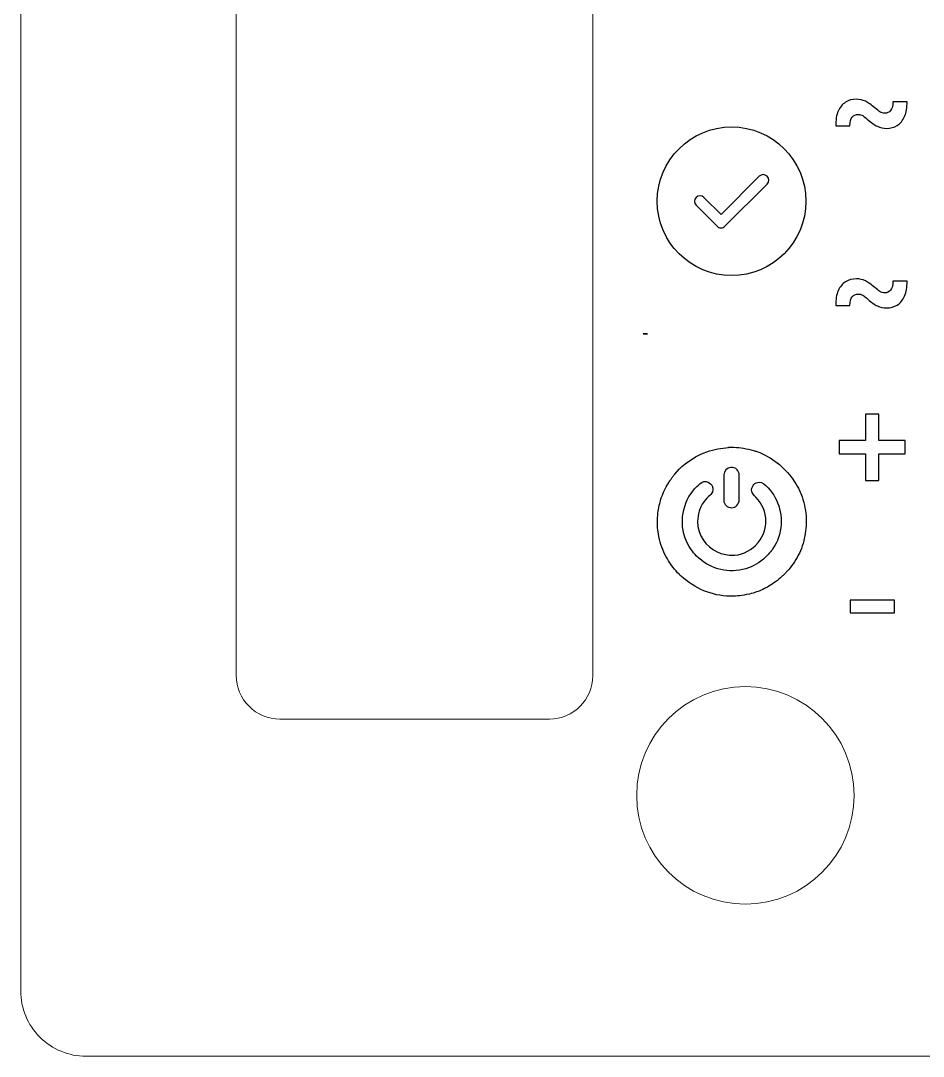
# Model space of a CAD drawing. Header units: millimetres. Extents: x -19 to 19, y -61 to 61.
# Drawn here: x -18.5 to 2.27, y -61 to -37.18 of the extents above; entities that cross this region are included whole.
import ezdxf
from ezdxf.lldxf.tags import DXFTag

# ---------------------------------------------------------------- set-up
doc = ezdxf.new("R2010")
doc.units = ezdxf.units.MM
doc.header["$MEASUREMENT"] = 0
doc.header["$XCLIPFRAME"] = 0
doc.layers.add('Layer 1', color=7, linetype='Continuous')
tags = doc.linetypes.add('New Line13', pattern=[0.2, 0.1, -0.1]).pattern_tags.tags
tags[6:7] = [DXFTag(74, 4), DXFTag(75, 0), DXFTag(340, '0'), DXFTag(46, 1.0), DXFTag(50, 0.0), DXFTag(44, 0.0), DXFTag(45, 0.0)]
tags[4:5] = [DXFTag(74, 4), DXFTag(75, 0), DXFTag(340, '0'), DXFTag(46, 1.0), DXFTag(50, 0.0), DXFTag(44, 0.0), DXFTag(45, 0.0)]
tags = doc.linetypes.add('New Line14', pattern=[0.2, 0.1, -0.1]).pattern_tags.tags
tags[6:7] = [DXFTag(74, 4), DXFTag(75, 0), DXFTag(340, '0'), DXFTag(46, 1.0), DXFTag(50, 0.0), DXFTag(44, 0.0), DXFTag(45, 0.0)]
tags[4:5] = [DXFTag(74, 4), DXFTag(75, 0), DXFTag(340, '0'), DXFTag(46, 1.0), DXFTag(50, 0.0), DXFTag(44, 0.0), DXFTag(45, 0.0)]
tags = doc.linetypes.add('New Line15', pattern=[0.2, 0.1, -0.1]).pattern_tags.tags
tags[6:7] = [DXFTag(74, 4), DXFTag(75, 0), DXFTag(340, '0'), DXFTag(46, 1.0), DXFTag(50, 0.0), DXFTag(44, 0.0), DXFTag(45, 0.0)]
tags[4:5] = [DXFTag(74, 4), DXFTag(75, 0), DXFTag(340, '0'), DXFTag(46, 1.0), DXFTag(50, 0.0), DXFTag(44, 0.0), DXFTag(45, 0.0)]
tags = doc.linetypes.add('New Line19', pattern=[0.2, 0.1, -0.1]).pattern_tags.tags
tags[6:7] = [DXFTag(74, 4), DXFTag(75, 0), DXFTag(340, '0'), DXFTag(46, 1.0), DXFTag(50, 0.0), DXFTag(44, 0.0), DXFTag(45, 0.0)]
tags[4:5] = [DXFTag(74, 4), DXFTag(75, 0), DXFTag(340, '0'), DXFTag(46, 1.0), DXFTag(50, 0.0), DXFTag(44, 0.0), DXFTag(45, 0.0)]
tags = doc.linetypes.add('New Line20', pattern=[0.2, 0.1, -0.1]).pattern_tags.tags
tags[6:7] = [DXFTag(74, 4), DXFTag(75, 0), DXFTag(340, '0'), DXFTag(46, 1.0), DXFTag(50, 0.0), DXFTag(44, 0.0), DXFTag(45, 0.0)]
tags[4:5] = [DXFTag(74, 4), DXFTag(75, 0), DXFTag(340, '0'), DXFTag(46, 1.0), DXFTag(50, 0.0), DXFTag(44, 0.0), DXFTag(45, 0.0)]
tags = doc.linetypes.add('New Line41', pattern=[0.2, 0.1, -0.1]).pattern_tags.tags
tags[6:7] = [DXFTag(74, 4), DXFTag(75, 0), DXFTag(340, '0'), DXFTag(46, 1.0), DXFTag(50, 0.0), DXFTag(44, 0.0), DXFTag(45, 0.0)]
tags[4:5] = [DXFTag(74, 4), DXFTag(75, 0), DXFTag(340, '0'), DXFTag(46, 1.0), DXFTag(50, 0.0), DXFTag(44, 0.0), DXFTag(45, 0.0)]
tags = doc.linetypes.add('New Line42', pattern=[0.2, 0.1, -0.1]).pattern_tags.tags
tags[6:7] = [DXFTag(74, 4), DXFTag(75, 0), DXFTag(340, '0'), DXFTag(46, 1.0), DXFTag(50, 0.0), DXFTag(44, 0.0), DXFTag(45, 0.0)]
tags[4:5] = [DXFTag(74, 4), DXFTag(75, 0), DXFTag(340, '0'), DXFTag(46, 1.0), DXFTag(50, 0.0), DXFTag(44, 0.0), DXFTag(45, 0.0)]
tags = doc.linetypes.add('New Line43', pattern=[0.2, 0.1, -0.1]).pattern_tags.tags
tags[6:7] = [DXFTag(74, 4), DXFTag(75, 0), DXFTag(340, '0'), DXFTag(46, 1.0), DXFTag(50, 0.0), DXFTag(44, 0.0), DXFTag(45, 0.0)]
tags[4:5] = [DXFTag(74, 4), DXFTag(75, 0), DXFTag(340, '0'), DXFTag(46, 1.0), DXFTag(50, 0.0), DXFTag(44, 0.0), DXFTag(45, 0.0)]
tags = doc.linetypes.add('New Line53', pattern=[0.2, 0.1, -0.1]).pattern_tags.tags
tags[6:7] = [DXFTag(74, 4), DXFTag(75, 0), DXFTag(340, '0'), DXFTag(46, 1.0), DXFTag(50, 0.0), DXFTag(44, 0.0), DXFTag(45, 0.0)]
tags[4:5] = [DXFTag(74, 4), DXFTag(75, 0), DXFTag(340, '0'), DXFTag(46, 1.0), DXFTag(50, 0.0), DXFTag(44, 0.0), DXFTag(45, 0.0)]
picture_1 = doc.add_image_def('image40.png', size_in_pixel=(515, 7))

msp = doc.modelspace()

# ---------------------------------------------------------------- linework, layer by layer
at = {"layer": 'Layer 1', "linetype": 'New Line53', "lineweight": 5}
msp.add_open_spline([(-18.5015, 59.5148), (-18.5015, 59.5148), (-18.5015, -59.4971), (-18.5015, -59.4971)], degree=3, dxfattribs=at)
at = {"layer": 'Layer 1', "linetype": 'New Line15', "lineweight": 5}
msp.add_open_spline([(-13.5408, -21.3471), (-13.5408, -21.3471), (-13.5408, -52.2432), (-13.5408, -52.2432)], degree=3, dxfattribs=at)
at = {"layer": 'Layer 1', "linetype": 'New Line19', "lineweight": 5}
msp.add_open_spline([(-5.3379, -52.2432), (-5.3379, -52.2432), (-5.3379, -21.3471), (-5.3379, -21.3471)], degree=3, dxfattribs=at)
at = {"layer": 'Layer 1'}
for points, knots in [([(0.2529, -39.5989), (0.2492, -39.4621), (0.2672, -39.3485), (0.3071, -39.2574), (0.3071, -39.2574), (0.3476, -39.1665), (0.404, -39.0983), (0.4762, -39.0531), (0.4762, -39.0531), (0.5491, -39.0073), (0.6326, -38.9843), (0.7265, -38.9843), (0.7265, -38.9843), (0.7994, -38.9843), (0.8678, -38.9999), (0.9318, -39.0306), (0.9318, -39.0306), (0.9957, -39.061), (1.069, -39.1125), (1.1516, -39.1852), (1.1516, -39.1852), (1.199, -39.2257), (1.2381, -39.2564), (1.2689, -39.2765), (1.2689, -39.2765), (1.2997, -39.297), (1.3351, -39.3069), (1.3749, -39.3069), (1.3749, -39.3069), (1.432, -39.3069), (1.4783, -39.2853), (1.5136, -39.2416), (1.5136, -39.2416), (1.5496, -39.1972), (1.5666, -39.1305), (1.5644, -39.0409), (1.5644, -39.0409), (1.5644, -39.0409), (1.8914, -39.0409), (1.8914, -39.0409), (1.8914, -39.0409), (1.8951, -39.177), (1.8763, -39.2902), (1.835, -39.3813), (1.835, -39.3813), (1.7944, -39.4724), (1.7376, -39.5408), (1.6647, -39.5867), (1.6647, -39.5867), (1.5918, -39.6317), (1.5095, -39.6544), (1.4177, -39.6544), (1.4177, -39.6544), (1.3425, -39.6544), (1.2727, -39.6385), (1.208, -39.6071), (1.208, -39.6071), (1.1434, -39.5753), (1.0709, -39.5245), (0.9904, -39.4546), (0.9904, -39.4546), (0.9408, -39.4109), (0.901, -39.3798), (0.8709, -39.3612), (0.8709, -39.3612), (0.8415, -39.3425), (0.8074, -39.3329), (0.7682, -39.3329), (0.7682, -39.3329), (0.7134, -39.3329), (0.6675, -39.3534), (0.6307, -39.395), (0.6307, -39.395), (0.5946, -39.4356), (0.5774, -39.5037), (0.5788, -39.5989), (0.5788, -39.5989), (0.5788, -39.5989), (0.2529, -39.5989), (0.2529, -39.5989)], [0, 0, 0, 0, 0.047619, 0.047619, 0.047619, 0.047619, 0.0952381, 0.0952381, 0.0952381, 0.0952381, 0.1428571, 0.1428571, 0.1428571, 0.1428571, 0.1904762, 0.1904762, 0.1904762, 0.1904762, 0.2380952, 0.2380952, 0.2380952, 0.2380952, 0.2857143, 0.2857143, 0.2857143, 0.2857143, 0.3333333, 0.3333333, 0.3333333, 0.3333333, 0.3809524, 0.3809524, 0.3809524, 0.3809524, 0.4285714, 0.4285714, 0.4285714, 0.4285714, 0.4761905, 0.4761905, 0.4761905, 0.4761905, 0.5238095, 0.5238095, 0.5238095, 0.5238095, 0.5714286, 0.5714286, 0.5714286, 0.5714286, 0.6190476, 0.6190476, 0.6190476, 0.6190476, 0.6666667, 0.6666667, 0.6666667, 0.6666667, 0.7142857, 0.7142857, 0.7142857, 0.7142857, 0.7619048, 0.7619048, 0.7619048, 0.7619048, 0.8095238, 0.8095238, 0.8095238, 0.8095238, 0.8571429, 0.8571429, 0.8571429, 0.8571429, 0.9047619, 0.9047619, 0.9047619, 0.9047619, 1, 1, 1, 1]), ([(-2.1449, -39.6195), (-3.0878, -39.6195), (-3.856, -40.3879), (-3.856, -41.3306), (-3.856, -41.3306), (-3.856, -42.2734), (-3.0878, -43.0417), (-2.1449, -43.0417), (-2.1449, -43.0417), (-1.202, -43.0417), (-0.4338, -42.2734), (-0.4338, -41.3306), (-0.4338, -41.3306), (-0.4338, -40.3879), (-1.202, -39.6195), (-2.1449, -39.6195)], [0, 0, 0, 0, 0.2, 0.2, 0.2, 0.2, 0.4, 0.4, 0.4, 0.4, 0.6, 0.6, 0.6, 0.6, 1, 1, 1, 1]), ([(-1.327, -40.9372), (-1.327, -40.9372), (-2.2972, -41.907), (-2.2972, -41.907), (-2.2972, -41.907), (-2.3212, -41.9311), (-2.3536, -41.9449), (-2.3879, -41.9449), (-2.3879, -41.9449), (-2.4221, -41.9449), (-2.4547, -41.9311), (-2.4786, -41.907), (-2.4786, -41.907), (-2.4786, -41.907), (-2.9629, -41.423), (-2.9629, -41.423), (-2.9629, -41.423), (-3.0125, -41.3733), (-3.0125, -41.2911), (-2.9629, -41.2416), (-2.9629, -41.2416), (-2.9133, -41.1919), (-2.8311, -41.1919), (-2.7815, -41.2416), (-2.7815, -41.2416), (-2.7815, -41.2416), (-2.3879, -41.6352), (-2.3879, -41.6352), (-2.3879, -41.6352), (-2.3879, -41.6352), (-1.5083, -40.7555), (-1.5083, -40.7555), (-1.5083, -40.7555), (-1.4587, -40.7061), (-1.3766, -40.7061), (-1.327, -40.7555), (-1.327, -40.7555), (-1.2774, -40.8053), (-1.2774, -40.8857), (-1.327, -40.9372)], [0, 0, 0, 0, 0.0909091, 0.0909091, 0.0909091, 0.0909091, 0.1818182, 0.1818182, 0.1818182, 0.1818182, 0.2727273, 0.2727273, 0.2727273, 0.2727273, 0.3636364, 0.3636364, 0.3636364, 0.3636364, 0.4545455, 0.4545455, 0.4545455, 0.4545455, 0.5454545, 0.5454545, 0.5454545, 0.5454545, 0.6363636, 0.6363636, 0.6363636, 0.6363636, 0.7272727, 0.7272727, 0.7272727, 0.7272727, 0.8181818, 0.8181818, 0.8181818, 0.8181818, 1, 1, 1, 1]), ([(0.2529, -43.7308), (0.2492, -43.5939), (0.2672, -43.48), (0.3071, -43.3893), (0.3071, -43.3893), (0.3476, -43.2983), (0.404, -43.2301), (0.4762, -43.1851), (0.4762, -43.1851), (0.5491, -43.1392), (0.6326, -43.1162), (0.7265, -43.1162), (0.7265, -43.1162), (0.7994, -43.1162), (0.8678, -43.1317), (0.9318, -43.1624), (0.9318, -43.1624), (0.9957, -43.1928), (1.069, -43.244), (1.1516, -43.3169), (1.1516, -43.3169), (1.199, -43.3575), (1.2381, -43.3879), (1.2689, -43.4083), (1.2689, -43.4083), (1.2997, -43.4288), (1.3351, -43.4387), (1.3749, -43.4387), (1.3749, -43.4387), (1.432, -43.4387), (1.4783, -43.4172), (1.5136, -43.3735), (1.5136, -43.3735), (1.5496, -43.3289), (1.5666, -43.2623), (1.5644, -43.1727), (1.5644, -43.1727), (1.5644, -43.1727), (1.8914, -43.1727), (1.8914, -43.1727), (1.8914, -43.1727), (1.8951, -43.3088), (1.8763, -43.4221), (1.835, -43.5131), (1.835, -43.5131), (1.7944, -43.6042), (1.7376, -43.6726), (1.6647, -43.7184), (1.6647, -43.7184), (1.5918, -43.7636), (1.5095, -43.7862), (1.4177, -43.7862), (1.4177, -43.7862), (1.3425, -43.7862), (1.2727, -43.7703), (1.208, -43.7386), (1.208, -43.7386), (1.1434, -43.7071), (1.0709, -43.6564), (0.9904, -43.5866), (0.9904, -43.5866), (0.9408, -43.5428), (0.901, -43.5118), (0.8709, -43.493), (0.8709, -43.493), (0.8415, -43.474), (0.8074, -43.4648), (0.7682, -43.4648), (0.7682, -43.4648), (0.7134, -43.4648), (0.6675, -43.4852), (0.6307, -43.5268), (0.6307, -43.5268), (0.5946, -43.5675), (0.5774, -43.6352), (0.5788, -43.7308), (0.5788, -43.7308), (0.5788, -43.7308), (0.2529, -43.7308), (0.2529, -43.7308)], [0, 0, 0, 0, 0.047619, 0.047619, 0.047619, 0.047619, 0.0952381, 0.0952381, 0.0952381, 0.0952381, 0.1428571, 0.1428571, 0.1428571, 0.1428571, 0.1904762, 0.1904762, 0.1904762, 0.1904762, 0.2380952, 0.2380952, 0.2380952, 0.2380952, 0.2857143, 0.2857143, 0.2857143, 0.2857143, 0.3333333, 0.3333333, 0.3333333, 0.3333333, 0.3809524, 0.3809524, 0.3809524, 0.3809524, 0.4285714, 0.4285714, 0.4285714, 0.4285714, 0.4761905, 0.4761905, 0.4761905, 0.4761905, 0.5238095, 0.5238095, 0.5238095, 0.5238095, 0.5714286, 0.5714286, 0.5714286, 0.5714286, 0.6190476, 0.6190476, 0.6190476, 0.6190476, 0.6666667, 0.6666667, 0.6666667, 0.6666667, 0.7142857, 0.7142857, 0.7142857, 0.7142857, 0.7619048, 0.7619048, 0.7619048, 0.7619048, 0.8095238, 0.8095238, 0.8095238, 0.8095238, 0.8571429, 0.8571429, 0.8571429, 0.8571429, 0.9047619, 0.9047619, 0.9047619, 0.9047619, 1, 1, 1, 1]), ([(0.9358, -47.7526), (0.9358, -47.7526), (0.9358, -47.1415), (0.9358, -47.1415), (0.9358, -47.1415), (0.9358, -47.1415), (0.3258, -47.1415), (0.3258, -47.1415), (0.3258, -47.1415), (0.3258, -47.1415), (0.3258, -46.8381), (0.3258, -46.8381), (0.3258, -46.8381), (0.3258, -46.8381), (0.9358, -46.8381), (0.9358, -46.8381), (0.9358, -46.8381), (0.9358, -46.8381), (0.9358, -46.2281), (0.9358, -46.2281), (0.9358, -46.2281), (0.9358, -46.2281), (1.2392, -46.2281), (1.2392, -46.2281), (1.2392, -46.2281), (1.2392, -46.2281), (1.2392, -46.8381), (1.2392, -46.8381), (1.2392, -46.8381), (1.2392, -46.8381), (1.8503, -46.8381), (1.8503, -46.8381), (1.8503, -46.8381), (1.8503, -46.8381), (1.8503, -47.1415), (1.8503, -47.1415), (1.8503, -47.1415), (1.8503, -47.1415), (1.2392, -47.1415), (1.2392, -47.1415), (1.2392, -47.1415), (1.2392, -47.1415), (1.2392, -47.7526), (1.2392, -47.7526), (1.2392, -47.7526), (1.2392, -47.7526), (0.9358, -47.7526), (0.9358, -47.7526)], [0, 0, 0, 0, 0.0769231, 0.0769231, 0.0769231, 0.0769231, 0.1538462, 0.1538462, 0.1538462, 0.1538462, 0.2307692, 0.2307692, 0.2307692, 0.2307692, 0.3076923, 0.3076923, 0.3076923, 0.3076923, 0.3846154, 0.3846154, 0.3846154, 0.3846154, 0.4615385, 0.4615385, 0.4615385, 0.4615385, 0.5384615, 0.5384615, 0.5384615, 0.5384615, 0.6153846, 0.6153846, 0.6153846, 0.6153846, 0.6923077, 0.6923077, 0.6923077, 0.6923077, 0.7692308, 0.7692308, 0.7692308, 0.7692308, 0.8461538, 0.8461538, 0.8461538, 0.8461538, 1, 1, 1, 1]), ([(-2.2181, -46.9989), (-2.3792, -47.0064), (-2.5439, -47.0356), (-2.7159, -47.0943), (-2.7159, -47.0943), (-2.9393, -47.1711), (-3.1881, -47.3284), (-3.3528, -47.4967), (-3.3528, -47.4967), (-3.3528, -47.4967), (-3.4517, -47.6065), (-3.4517, -47.6065), (-3.4517, -47.6065), (-3.4663, -47.6249), (-3.4809, -47.6393), (-3.4956, -47.6615), (-3.4956, -47.6615), (-3.5139, -47.687), (-3.5249, -47.6943), (-3.5395, -47.7237), (-3.5395, -47.7237), (-3.5541, -47.7494), (-3.5651, -47.7565), (-3.5797, -47.7822), (-3.5797, -47.7822), (-3.675, -47.936), (-3.7628, -48.1079), (-3.7994, -48.2875), (-3.7994, -48.2875), (-3.825, -48.4046), (-3.8506, -48.5178), (-3.8506, -48.6572), (-3.8506, -48.6572), (-3.8506, -48.8731), (-3.847, -48.9094), (-3.8031, -49.1145), (-3.8031, -49.1145), (-3.7738, -49.2609), (-3.697, -49.4295), (-3.6237, -49.5576), (-3.6237, -49.5576), (-3.5579, -49.6708), (-3.4407, -49.8247), (-3.3528, -49.9125), (-3.3528, -49.9125), (-3.3309, -49.9343), (-3.3198, -49.9418), (-3.298, -49.9602), (-3.298, -49.9602), (-3.0014, -50.2346), (-2.5915, -50.4138), (-2.1889, -50.4138), (-2.1889, -50.4138), (-1.9729, -50.4138), (-1.9364, -50.4104), (-1.7314, -50.3662), (-1.7314, -50.3662), (-1.6838, -50.3553), (-1.6215, -50.3369), (-1.5703, -50.3186), (-1.5703, -50.3186), (-1.4751, -50.2858), (-1.3727, -50.2346), (-1.2884, -50.187), (-1.2884, -50.187), (-1.1896, -50.1285), (-1.0688, -50.0441), (-0.9884, -49.9637), (-0.9884, -49.9637), (-0.9664, -49.9453), (-0.9517, -49.9343), (-0.9297, -49.9125), (-0.9297, -49.9125), (-0.9079, -49.8906), (-0.9005, -49.8796), (-0.8821, -49.8575), (-0.8821, -49.8575), (-0.8602, -49.8356), (-0.8529, -49.8247), (-0.8309, -49.8028), (-0.8309, -49.8028), (-0.787, -49.7478), (-0.7394, -49.6892), (-0.6992, -49.6271), (-0.6992, -49.6271), (-0.615, -49.4877), (-0.5454, -49.3636), (-0.5015, -49.2022), (-0.5015, -49.2022), (-0.4575, -49.0449), (-0.4319, -48.8985), (-0.4283, -48.7521), (-0.4283, -48.7521), (-0.4283, -48.7521), (-0.4283, -48.6279), (-0.4283, -48.6279), (-0.4283, -48.6279), (-0.4357, -48.4667), (-0.465, -48.3019), (-0.5234, -48.1301), (-0.5234, -48.1301), (-0.5418, -48.0751), (-0.5638, -48.0348), (-0.5857, -47.9837), (-0.5857, -47.9837), (-0.6113, -47.9212), (-0.6589, -47.8444), (-0.6956, -47.7857), (-0.6956, -47.7857), (-0.6956, -47.7857), (-0.7394, -47.7237), (-0.7394, -47.7237), (-0.7394, -47.7237), (-0.8273, -47.5921), (-0.97, -47.4457), (-1.0944, -47.3503), (-1.0944, -47.3503), (-1.2372, -47.2442), (-1.391, -47.149), (-1.563, -47.0903), (-1.563, -47.0903), (-1.5923, -47.0793), (-1.6106, -47.072), (-1.6398, -47.0649), (-1.6398, -47.0649), (-1.7973, -47.0208), (-1.9437, -46.9955), (-2.0901, -46.9916), (-2.0901, -46.9916), (-2.0901, -46.9916), (-2.2181, -46.9916), (-2.2181, -46.9916), (-2.2181, -46.9916), (-2.2181, -46.9916), (-2.2181, -46.9989), (-2.2181, -46.9989)], [0, 0, 0, 0, 0.0285714, 0.0285714, 0.0285714, 0.0285714, 0.0571429, 0.0571429, 0.0571429, 0.0571429, 0.0857143, 0.0857143, 0.0857143, 0.0857143, 0.1142857, 0.1142857, 0.1142857, 0.1142857, 0.1428571, 0.1428571, 0.1428571, 0.1428571, 0.1714286, 0.1714286, 0.1714286, 0.1714286, 0.2, 0.2, 0.2, 0.2, 0.2285714, 0.2285714, 0.2285714, 0.2285714, 0.2571429, 0.2571429, 0.2571429, 0.2571429, 0.2857143, 0.2857143, 0.2857143, 0.2857143, 0.3142857, 0.3142857, 0.3142857, 0.3142857, 0.3428571, 0.3428571, 0.3428571, 0.3428571, 0.3714286, 0.3714286, 0.3714286, 0.3714286, 0.4, 0.4, 0.4, 0.4, 0.4285714, 0.4285714, 0.4285714, 0.4285714, 0.4571429, 0.4571429, 0.4571429, 0.4571429, 0.4857143, 0.4857143, 0.4857143, 0.4857143, 0.5142857, 0.5142857, 0.5142857, 0.5142857, 0.5428571, 0.5428571, 0.5428571, 0.5428571, 0.5714286, 0.5714286, 0.5714286, 0.5714286, 0.6, 0.6, 0.6, 0.6, 0.6285714, 0.6285714, 0.6285714, 0.6285714, 0.6571429, 0.6571429, 0.6571429, 0.6571429, 0.6857143, 0.6857143, 0.6857143, 0.6857143, 0.7142857, 0.7142857, 0.7142857, 0.7142857, 0.7428571, 0.7428571, 0.7428571, 0.7428571, 0.7714286, 0.7714286, 0.7714286, 0.7714286, 0.8, 0.8, 0.8, 0.8, 0.8285714, 0.8285714, 0.8285714, 0.8285714, 0.8571429, 0.8571429, 0.8571429, 0.8571429, 0.8857143, 0.8857143, 0.8857143, 0.8857143, 0.9142857, 0.9142857, 0.9142857, 0.9142857, 0.9428571, 0.9428571, 0.9428571, 0.9428571, 1, 1, 1, 1]), ([(-2.1449, -48.3823), (-2.2439, -48.3823), (-2.3243, -48.3019), (-2.3243, -48.214), (-2.3243, -48.214), (-2.3243, -48.214), (-2.3243, -47.6249), (-2.3243, -47.6249), (-2.3243, -47.6249), (-2.3243, -47.537), (-2.2475, -47.4527), (-2.1633, -47.4527), (-2.1633, -47.4527), (-2.101, -47.4527), (-2.0644, -47.4566), (-2.0169, -47.5077), (-2.0169, -47.5077), (-1.9912, -47.537), (-1.9693, -47.5773), (-1.9693, -47.6322), (-1.9693, -47.6322), (-1.9693, -47.6322), (-1.9693, -48.1848), (-1.9693, -48.1848), (-1.9693, -48.1848), (-1.9729, -48.3019), (-2.0498, -48.3823), (-2.1449, -48.3823)], [0, 0, 0, 0, 0.125, 0.125, 0.125, 0.125, 0.25, 0.25, 0.25, 0.25, 0.375, 0.375, 0.375, 0.375, 0.5, 0.5, 0.5, 0.5, 0.625, 0.625, 0.625, 0.625, 0.75, 0.75, 0.75, 0.75, 1, 1, 1, 1]), ([(-2.9282, -48.701), (-2.9282, -48.6131), (-2.9137, -48.5362), (-2.8917, -48.4631), (-2.8917, -48.4631), (-2.8807, -48.423), (-2.8697, -48.3972), (-2.8514, -48.3604), (-2.8514, -48.3604), (-2.7746, -48.1921), (-2.6354, -48.0969), (-2.6098, -48.0567), (-2.6098, -48.0567), (-2.5732, -48.002), (-2.5659, -47.9469), (-2.5915, -47.881), (-2.5915, -47.881), (-2.6026, -47.8517), (-2.6135, -47.8482), (-2.6318, -47.8298), (-2.6318, -47.8298), (-2.7673, -47.6943), (-2.9026, -47.8517), (-2.9758, -47.925), (-2.9758, -47.925), (-3.0051, -47.9544), (-3.0307, -47.9872), (-3.0564, -48.0238), (-3.0564, -48.0238), (-3.0564, -48.0238), (-3.126, -48.1263), (-3.126, -48.1263), (-3.126, -48.1263), (-3.3454, -48.5068), (-3.3272, -48.9902), (-3.0784, -49.3416), (-3.0784, -49.3416), (-3.0381, -49.4003), (-3.0014, -49.444), (-2.9502, -49.4916), (-2.9502, -49.4916), (-2.672, -49.7696), (-2.284, -49.8906), (-1.8924, -49.8028), (-1.8924, -49.8028), (-1.6874, -49.7551), (-1.5703, -49.6856), (-1.413, -49.5647), (-1.413, -49.5647), (-1.3543, -49.5209), (-1.2555, -49.4037), (-1.208, -49.3416), (-1.208, -49.3416), (-1.1896, -49.3159), (-1.1713, -49.2831), (-1.1531, -49.2538), (-1.1531, -49.2538), (-1.0652, -49.1074), (-1.0029, -48.8985), (-1.0029, -48.6935), (-1.0029, -48.6935), (-1.0029, -48.485), (-1.0543, -48.3203), (-1.1493, -48.1372), (-1.1493, -48.1372), (-1.2043, -48.0274), (-1.3874, -47.7932), (-1.5044, -47.7932), (-1.5044, -47.7932), (-1.5483, -47.7932), (-1.6106, -47.8225), (-1.6326, -47.8444), (-1.6326, -47.8444), (-1.6582, -47.8701), (-1.6838, -47.9212), (-1.6838, -47.9728), (-1.6838, -47.9728), (-1.6838, -48.0567), (-1.6289, -48.0969), (-1.585, -48.1411), (-1.585, -48.1411), (-1.2848, -48.441), (-1.2739, -48.9278), (-1.5923, -49.2464), (-1.5923, -49.2464), (-1.7314, -49.3855), (-1.9473, -49.4841), (-2.1449, -49.4732), (-2.1449, -49.4732), (-2.2768, -49.4659), (-2.3645, -49.4475), (-2.4634, -49.4003), (-2.4634, -49.4003), (-2.7453, -49.2757), (-2.9282, -49.0157), (-2.9282, -48.701)], [0, 0, 0, 0, 0.04, 0.04, 0.04, 0.04, 0.08, 0.08, 0.08, 0.08, 0.12, 0.12, 0.12, 0.12, 0.16, 0.16, 0.16, 0.16, 0.2, 0.2, 0.2, 0.2, 0.24, 0.24, 0.24, 0.24, 0.28, 0.28, 0.28, 0.28, 0.32, 0.32, 0.32, 0.32, 0.36, 0.36, 0.36, 0.36, 0.4, 0.4, 0.4, 0.4, 0.44, 0.44, 0.44, 0.44, 0.48, 0.48, 0.48, 0.48, 0.52, 0.52, 0.52, 0.52, 0.56, 0.56, 0.56, 0.56, 0.6, 0.6, 0.6, 0.6, 0.64, 0.64, 0.64, 0.64, 0.68, 0.68, 0.68, 0.68, 0.72, 0.72, 0.72, 0.72, 0.76, 0.76, 0.76, 0.76, 0.8, 0.8, 0.8, 0.8, 0.84, 0.84, 0.84, 0.84, 0.88, 0.88, 0.88, 0.88, 0.92, 0.92, 0.92, 0.92, 1, 1, 1, 1]), ([(1.6038, -50.5088), (1.6038, -50.5088), (1.6038, -50.801), (1.6038, -50.801), (1.6038, -50.801), (1.6038, -50.801), (0.5798, -50.801), (0.5798, -50.801), (0.5798, -50.801), (0.5798, -50.801), (0.5798, -50.5088), (0.5798, -50.5088), (0.5798, -50.5088), (0.5798, -50.5088), (1.6038, -50.5088), (1.6038, -50.5088)], [0, 0, 0, 0, 0.2, 0.2, 0.2, 0.2, 0.4, 0.4, 0.4, 0.4, 0.6, 0.6, 0.6, 0.6, 1, 1, 1, 1])]:
    msp.add_open_spline(points, degree=3, knots=knots, dxfattribs=at)
at = {"layer": 'Layer 1', "linetype": 'New Line14', "lineweight": 5}
msp.add_open_spline([(-13.5408, -52.2432), (-13.5408, -52.5078), (-13.4351, -52.7618), (-13.248, -52.9488), (-13.248, -52.9488), (-13.061, -53.1359), (-12.807, -53.2416), (-12.5425, -53.2416)], degree=3, knots=[0, 0, 0, 0, 0.3333333, 0.3333333, 0.3333333, 0.3333333, 1, 1, 1, 1], dxfattribs=at)
at = {"layer": 'Layer 1', "linetype": 'New Line20', "lineweight": 5}
msp.add_open_spline([(-6.3363, -53.2416), (-5.7824, -53.2416), (-5.3379, -52.7936), (-5.3379, -52.2432)], degree=3, dxfattribs=at)
at = {"layer": 'Layer 1', "linetype": 'New Line41', "lineweight": 5}
msp.add_open_spline([(-1.8274, -57.5002), (-0.4458, -57.5002), (0.6741, -56.3804), (0.6741, -54.9987), (0.6741, -54.9987), (0.6741, -53.6171), (-0.4458, -52.4973), (-1.8274, -52.4973), (-1.8274, -52.4973), (-3.2089, -52.4973), (-4.3289, -53.6171), (-4.3289, -54.9987), (-4.3289, -54.9987), (-4.3289, -56.3804), (-3.2089, -57.5002), (-1.8274, -57.5002)], degree=3, knots=[0, 0, 0, 0, 0.2, 0.2, 0.2, 0.2, 0.4, 0.4, 0.4, 0.4, 0.6, 0.6, 0.6, 0.6, 1, 1, 1, 1], dxfattribs=at)
at = {"layer": 'Layer 1', "linetype": 'New Line13', "lineweight": 5}
msp.add_open_spline([(-12.5389, -53.2416), (-12.5389, -53.2416), (-6.3363, -53.2416), (-6.3363, -53.2416)], degree=3, dxfattribs=at)
at = {"layer": 'Layer 1', "linetype": 'New Line42', "lineweight": 5}
msp.add_open_spline([(-18.5015, -59.4971), (-18.5015, -59.8958), (-18.3427, -60.2768), (-18.0604, -60.5591), (-18.0604, -60.5591), (-17.7782, -60.8414), (-17.3971, -61.0001), (-16.9985, -61.0001)], degree=3, knots=[0, 0, 0, 0, 0.3333333, 0.3333333, 0.3333333, 0.3333333, 1, 1, 1, 1], dxfattribs=at)
at = {"layer": 'Layer 1', "linetype": 'New Line43', "lineweight": 5}
msp.add_open_spline([(-17.002, -61.0001), (-17.002, -61.0001), (7.674, -61.0001), (7.674, -61.0001)], degree=3, dxfattribs=at)

# ---------------------------------------------------------------- pictures from other files: only their frames are drawn
at = {"layer": 'Layer 1'}
image = msp.add_image(picture_1, insert=(-4.1312, -45.0951), size_in_units=(7.1528, 0.0972), dxfattribs=at)
image.set_boundary_path([(-4.131, -45.095), (3.031, -44.99)])
image.dxf.flags = 3

doc.saveas('drawing.dxf')
